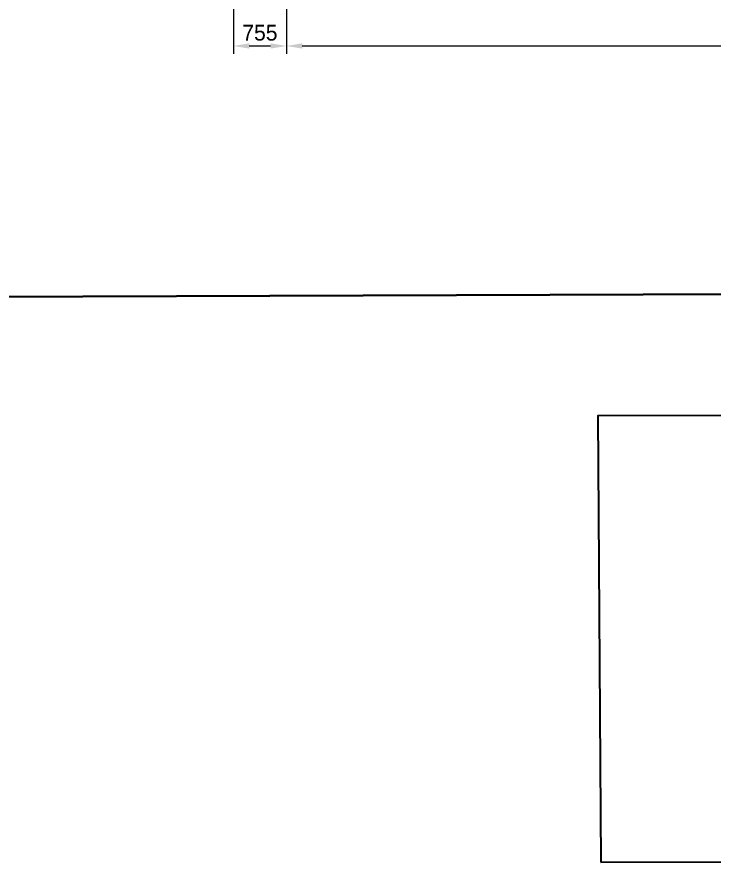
# Model space of a CAD drawing. Header units: metres. Extents: x 16685.1 to 16747.8, y 5649248.2 to 5649284.
# Drawn here: x 16698.87 to 16708.81, y 5649248.24 to 5649260.3 of the extents above; entities that cross this region are included whole.
import ezdxf
from ezdxf import colors
from ezdxf.entities.mleader import LeaderData, LeaderLine
from ezdxf.math import Vec2, Vec3

# ---------------------------------------------------------------- set-up
doc = ezdxf.new("R2010")
doc.units = ezdxf.units.M
doc.layers.add('G-AN-DIM', color=1, linetype='Continuous')
doc.layers.add('S-BR-DIM', color=1, linetype='Continuous')
doc.layers.add('G-TB-VPORTS', color=8, linetype='Continuous', plot=False)
doc.styles.add('AT Text Standard', font='simplex.shx', dxfattribs={"oblique": 1e-05, "height": 3})
doc.styles.add('AT_Font_Prop_3.0', font='font005.shx', dxfattribs={"height": 3})
doc.dimstyles.new('AT Dim Standard (Meters)', dxfattribs={"dimtxt": 3, "dimasz": 3, "dimexe": 1.5, "dimexo": 1.5, "dimgap": 1, "dimtad": 1, "dimdec": 0, "dimlfac": 1000, "dimzin": 0, "dimdsep": 46, "dimtxsty": 'AT_Font_Prop_3.0', "dimcen": -1.5, "dimclrd": 256, "dimclre": 256, "dimclrt": 2, "dimaunit": 1, "dimadec": 3, "dimazin": 0, "dimtfac": 1, "dimtdec": 0, "dimtmove": 0, "dimatfit": 3, "dimfxl": 1, "dimtfill": 1, "dimtolj": 1, "dimtzin": 0, "dimlwd": 15, "dimlwe": 15, "dimarcsym": 0})
doc.dimstyles.new('AT Dim Standard (Millimeters)', dxfattribs={"dimtxt": 3, "dimasz": 3, "dimexe": 1.5, "dimexo": 1.5, "dimgap": 1, "dimtad": 1, "dimdec": 3, "dimzin": 0, "dimdsep": 32, "dimtxsty": 'AT Text Standard', "dimcen": -1.5, "dimclrd": 256, "dimclre": 256, "dimclrt": 2, "dimaunit": 1, "dimadec": 3, "dimazin": 0, "dimtfac": 1, "dimtdec": 3, "dimtmove": 0, "dimatfit": 3, "dimfxl": 1, "dimtfill": 1, "dimtolj": 1, "dimtzin": 0, "dimlwd": 15, "dimlwe": 15, "dimarcsym": 0})

# ---------------------------------------------------------------- blocks, each defined once
blk = doc.blocks.new('*D66')
at = {"layer": 'G-AN-DIM', "lineweight": 15, "transparency": 16777216}
for p, q in [((16701.963, 5649263.48), (16701.963, 5649259.775)), ((16702.718, 5649263.318), (16702.718, 5649259.775)), ((16702.188, 5649259.887), (16702.493, 5649259.887))]:
    blk.add_line(p, q, dxfattribs=at)
at = {"layer": 'G-AN-DIM', "transparency": 16777216}
for points in [[(16702.188, 5649259.925), (16702.188, 5649259.85), (16701.963, 5649259.887)], [(16702.493, 5649259.925), (16702.493, 5649259.85), (16702.718, 5649259.887)]]:
    blk.add_solid(points, dxfattribs=at)
at = {"layer": 'G-AN-DIM', "color": 2, "transparency": 16777216, "insert": (16702.34, 5649260.075), "char_height": 0.225, "attachment_point": 5, "style": 'AT_Font_Prop_3.0', "bg_fill": 3, "box_fill_scale": 1.1, "bg_fill_color": 256, "bg_fill_true_color": 13158600, "bg_fill_transparency": 0}
blk.add_mtext('\\A1;755', dxfattribs=at)
blk = doc.blocks.new('*D67')
at = {"layer": 'G-AN-DIM', "lineweight": 15, "transparency": 16777216}
for p, q in [((16702.718, 5649263.318), (16702.718, 5649259.775)), ((16728.143, 5649263.406), (16728.143, 5649259.775)), ((16702.943, 5649259.887), (16727.918, 5649259.887))]:
    blk.add_line(p, q, dxfattribs=at)
at = {"layer": 'G-AN-DIM', "transparency": 16777216}
for points in [[(16702.943, 5649259.925), (16702.943, 5649259.85), (16702.718, 5649259.887)], [(16727.918, 5649259.925), (16727.918, 5649259.85), (16728.143, 5649259.887)]]:
    blk.add_solid(points, dxfattribs=at)
at = {"layer": 'G-AN-DIM', "color": 2, "transparency": 16777216, "char_height": 0.225, "attachment_point": 5, "style": 'AT Text Standard', "bg_fill": 3, "box_fill_scale": 1.1, "bg_fill_color": 256, "bg_fill_true_color": 13158600, "bg_fill_transparency": 0}
for s, insert in [('\\A1;9 SPACES AT 2825 = 25 425 POST SPACING', (16715.43, 5649260.075)), ('\\A1;(OPPOSITE OTHER SIDE)', (16715.43, 5649259.641))]:
    blk.add_mtext(s, dxfattribs=dict(at, insert=insert))
blk = doc.blocks.new('_None')

msp = doc.modelspace()

# ---------------------------------------------------------------- linework, layer by layer
at = {"layer": 'G-TB-VPORTS', "lineweight": 30}
msp.add_lwpolyline([(16685.1553, 5649256.2626), (16747.7694, 5649256.4835), (16747.7189, 5649283.962), (16685.1048, 5649283.7412)], close=True, dxfattribs=at)
at = {"layer": 'G-TB-VPORTS'}
msp.add_lwpolyline([(16707.2032, 5649248.2445), (16724.6379, 5649248.2578), (16724.5978, 5649254.6252), (16707.1631, 5649254.6119)], close=True, dxfattribs=at)

# ---------------------------------------------------------------- next in the draw order: dimensions: what is measured, and where the dimension line sits
at = {"layer": 'G-AN-DIM'}
dim = msp.add_linear_dim(base=(16702.7176, 5649259.8872), p1=(16701.9626, 5649263.5924), p2=(16702.7176, 5649263.43), dimstyle='AT Dim Standard (Meters)', dxfattribs=at)
dim.commit()
dim.dimension.update_dxf_attribs({"geometry": '*D66', "text_midpoint": (16702.3401, 5649260.0747)})

# ---------------------------------------------------------------- next in the draw order: dimensions: what is measured, and where the dimension line sits
dim = msp.add_linear_dim(base=(16728.1425, 5649259.8872), p1=(16702.7176, 5649263.43), p2=(16728.1425, 5649263.5181), text='9 SPACES AT 2825 = <> POST SPACING\\X(OPPOSITE OTHER SIDE)', dimstyle='AT Dim Standard (Millimeters)', dxfattribs=at)
dim.commit()
dim.dimension.update_dxf_attribs({"geometry": '*D67', "text_midpoint": (16715.43, 5649259.8872)})

# ---------------------------------------------------------------- next in the draw order: leaders
at = {"layer": 'S-BR-DIM'}
ml = msp.add_multileader_mtext('Standard', dxfattribs=at)
ml.set_content('3-25CR BARS EXTERIOR\\PGIRDERS D2501CR (TYP)', color=2, style='AT_Font_Prop_3.0')
ml.set_leader_properties(color=256, linetype='ByLayer', lineweight=15)
ml.set_arrow_properties(name='NONE')
ml.build(insert=Vec2(0, 0))
ml.multileader.update_dxf_attribs({"dogleg_length": 3, "arrow_head_size": 0.225, "scale": 0.075})
ctx = ml.context
ctx.base_point, ctx.scale, ctx.char_height, ctx.arrow_head_size, ctx.landing_gap_size, ctx.plane_origin, ctx.plane_x_axis, ctx.plane_y_axis = Vec3(16707.6545, 5649261.8477), 0.075, 0.225, 0.225, 0.0938, Vec3(16707.3062, 5649261.8465), Vec3(0.999994, 0.003464), Vec3(-0.003464, 0.999994)
notes = []
notes.append((ctx, [(0, (1, 1, 0), (16707.4295, 5649261.8469), (0.999994, 0.003464), 0.225, [(0, [(16707.3062, 5649261.8465)], 0, [])])]))
ctx.mtext.insert, ctx.mtext.text_direction, ctx.mtext.rotation, ctx.mtext.flow_direction = Vec3(16707.7478, 5649261.998), Vec3(0.999994, 0.003464), 0.003464, 5
for ctx, leaders in notes:
    for number, flags, end, landing, length, lines in leaders:
        leader = LeaderData()
        leader.index, (leader.has_last_leader_line, leader.has_dogleg_vector, leader.attachment_direction) = number, flags
        leader.last_leader_point, leader.dogleg_vector, leader.dogleg_length = Vec3(end), Vec3(landing), length
        for number, points, colour, breaks in lines:
            line = LeaderLine()
            line.index, line.vertices, line.color, line.breaks = number, Vec3.list(points), colors.encode_raw_color(colour), breaks
            leader.lines.append(line)
        ctx.leaders.append(leader)

doc.saveas('drawing.dxf')
